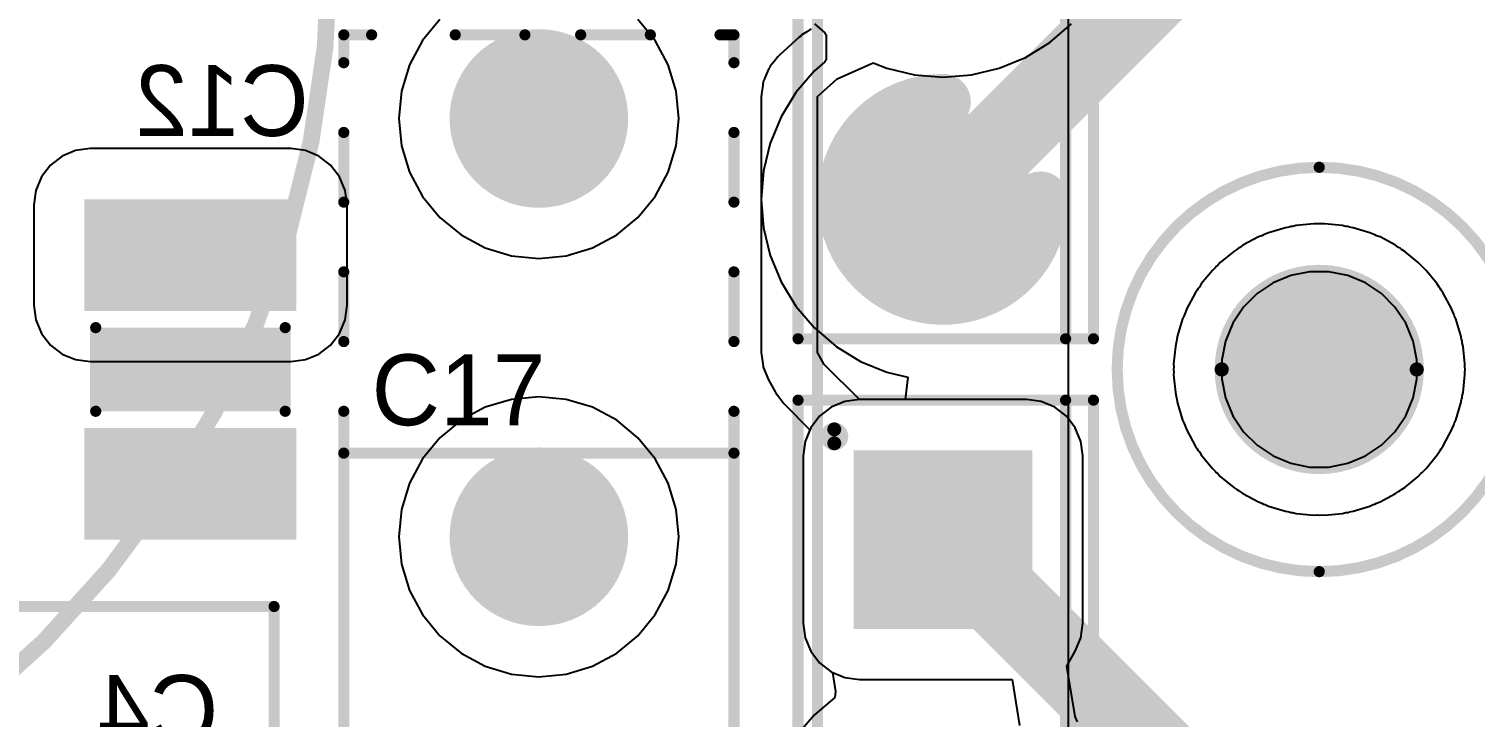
# Model space of a CAD drawing. Extents: x 87.4 to 186.9, y 112.3 to 203.8.
# Drawn here: x 123.35 to 149.3, y 171.27 to 183.61 of the extents above; entities that cross this region are included whole.
import ezdxf

# ---------------------------------------------------------------- set-up
doc = ezdxf.new("R2010")
doc.units = 0
doc.layers.get('0').update_dxf_attribs({"linetype": 'CONTINUOUS'})
for name, color, linetype in [('BOTTOMLAYER', 5, 'CONTINUOUS'), ('BOTTOMOVERLAY', 54, 'CONTINUOUS'), ('BOTTOMSOLDER', 6, 'CONTINUOUS'), ('TOPLAYER', 1, 'CONTINUOUS'), ('TOPOVERLAY', 2, 'CONTINUOUS'), ('TOPSOLDER', 216, 'CONTINUOUS')]:
    doc.layers.add(name, color=color, linetype=linetype)

# ---------------------------------------------------------------- blocks, each defined once
blk = doc.blocks.new('WCAP_AIL8_35_47_101')
at = {"layer": 'TOPOVERLAY', "const_width": 0.3}
blk.add_lwpolyline([(17.5, 0, 1), (-17.5, 0, 1)], format="xyb", close=True, dxfattribs=at)
blk = doc.blocks.new('SK_481_37_5_115')
at = {"layer": 'BOTTOMLAYER', "const_width": 1.6}
blk.add_lwpolyline([(-0.8, 4, 1), (0.8, 4, 1)], format="xyb", close=True, dxfattribs=at)
at = {"layer": 'BOTTOMOVERLAY'}
for points, const_width in [([(3.625, 4, 1), (-3.625, 4, 1)], 0.2), ([(-3.675, 4, 1), (-3.575, 4, 1)], 0.1), ([(3.575, 4, 1), (3.675, 4, 1)], 0.1)]:
    blk.add_lwpolyline(points, format="xyb", close=True, dxfattribs=dict(at, const_width=const_width))
at = {"layer": 'BOTTOMSOLDER', "const_width": 1.702}
blk.add_lwpolyline([(-0.851, 4, 1), (0.851, 4, 1)], format="xyb", close=True, dxfattribs=at)
at = {"layer": 'TOPLAYER', "const_width": 1.6}
blk.add_lwpolyline([(-0.8, 4, 1), (0.8, 4, 1)], format="xyb", close=True, dxfattribs=at)
at = {"layer": 'TOPOVERLAY', "const_width": 0.2}
blk.add_lwpolyline([(18.75, -5), (-18.75, -5)], dxfattribs=at)
at = {"layer": 'TOPSOLDER', "const_width": 1.702}
blk.add_lwpolyline([(-0.851, 4, 1), (0.851, 4, 1)], format="xyb", close=True, dxfattribs=at)
blk = doc.blocks.new('TO_247_120')
at = {"layer": 'BOTTOMLAYER', "const_width": 1.5}
for points in [[(-0.75, 0, 1), (0.75, 0, 1)], [(4.7, 0, 1), (6.2, 0, 1)]]:
    blk.add_lwpolyline(points, format="xyb", close=True, dxfattribs=at)
at = {"layer": 'BOTTOMLAYER'}
blk.add_solid([(-6.95, -1.5), (-3.95, -1.5), (-6.95, 1.5), (-3.95, 1.5)], dxfattribs=at)
at = {"layer": 'BOTTOMSOLDER', "const_width": 1.602}
for points in [[(-0.801, 0, 1), (0.801, 0, 1)], [(4.649, 0, 1), (6.251, 0, 1)]]:
    blk.add_lwpolyline(points, format="xyb", close=True, dxfattribs=at)
at = {"layer": 'BOTTOMSOLDER'}
blk.add_solid([(-7.052, -1.602), (-3.848, -1.602), (-7.052, 1.602), (-3.848, 1.602)], dxfattribs=at)
at = {"layer": 'TOPLAYER', "const_width": 1.5}
for points in [[(-0.75, 0, 1), (0.75, 0, 1)], [(4.7, 0, 1), (6.2, 0, 1)]]:
    blk.add_lwpolyline(points, format="xyb", close=True, dxfattribs=at)
at = {"layer": 'TOPLAYER'}
blk.add_solid([(-6.95, -1.5), (-3.95, -1.5), (-6.95, 1.5), (-3.95, 1.5)], dxfattribs=at)
at = {"layer": 'TOPOVERLAY', "const_width": 0.2}
for points in [[(-7.95, -2.6), (-7.95, 2.7)], [(7.95, 2.7), (-7.95, 2.7)], [(7.95, -2.6), (7.95, 2.7)], [(7.95, 2.2), (-7.95, 2.2)], [(7.95, -2.6), (-7.95, -2.6)]]:
    blk.add_lwpolyline(points, dxfattribs=at)
at = {"layer": 'TOPOVERLAY'}
for points, const_width in [([(-8, 2.7, 1), (-7.9, 2.7, 1)], 0.1), ([(-8, 2.7, 1), (-7.9, 2.7, 1)], 0.1), ([(7.9, 2.7, 1), (8, 2.7, 1)], 0.1), ([(7.9, 2.7, 1), (8, 2.7, 1)], 0.1), ([(-8, 2.2, 1), (-7.9, 2.2, 1)], 0.1), ([(7.9, 2.2, 1), (8, 2.2, 1)], 0.1), ([(-7.175, -1.95, 1), (-7.425, -1.95, 1)], 0.25), ([(-7.488, -1.95, 1), (-7.363, -1.95, 1)], 0.125), ([(-7.237, -1.95, 1), (-7.113, -1.95, 1)], 0.125), ([(-8, -2.6, 1), (-7.9, -2.6, 1)], 0.1), ([(-8, -2.6, 1), (-7.9, -2.6, 1)], 0.1), ([(7.9, -2.6, 1), (8, -2.6, 1)], 0.1), ([(7.9, -2.6, 1), (8, -2.6, 1)], 0.1)]:
    blk.add_lwpolyline(points, format="xyb", close=True, dxfattribs=dict(at, const_width=const_width))
at = {"layer": 'TOPSOLDER', "const_width": 1.602}
for points in [[(-0.801, 0, 1), (0.801, 0, 1)], [(4.649, 0, 1), (6.251, 0, 1)]]:
    blk.add_lwpolyline(points, format="xyb", close=True, dxfattribs=at)
at = {"layer": 'TOPSOLDER'}
blk.add_solid([(-7.052, -1.602), (-3.848, -1.602), (-7.052, 1.602), (-3.848, 1.602)], dxfattribs=at)
blk = doc.blocks.new('TO_247_125')
at = {"layer": 'BOTTOMLAYER', "const_width": 1.5}
for points in [[(-0.75, 0, 1), (0.75, 0, 1)], [(4.7, 0, 1), (6.2, 0, 1)]]:
    blk.add_lwpolyline(points, format="xyb", close=True, dxfattribs=at)
at = {"layer": 'BOTTOMLAYER'}
blk.add_solid([(-6.95, -1.5), (-3.95, -1.5), (-6.95, 1.5), (-3.95, 1.5)], dxfattribs=at)
at = {"layer": 'BOTTOMSOLDER', "const_width": 1.602}
for points in [[(-0.801, 0, 1), (0.801, 0, 1)], [(4.649, 0, 1), (6.251, 0, 1)]]:
    blk.add_lwpolyline(points, format="xyb", close=True, dxfattribs=at)
at = {"layer": 'BOTTOMSOLDER'}
blk.add_solid([(-7.052, -1.602), (-3.848, -1.602), (-7.052, 1.602), (-3.848, 1.602)], dxfattribs=at)
at = {"layer": 'TOPLAYER', "const_width": 1.5}
for points in [[(-0.75, 0, 1), (0.75, 0, 1)], [(4.7, 0, 1), (6.2, 0, 1)]]:
    blk.add_lwpolyline(points, format="xyb", close=True, dxfattribs=at)
at = {"layer": 'TOPLAYER'}
blk.add_solid([(-6.95, -1.5), (-3.95, -1.5), (-6.95, 1.5), (-3.95, 1.5)], dxfattribs=at)
at = {"layer": 'TOPOVERLAY', "const_width": 0.2}
for points in [[(7.95, 2.7), (-7.95, 2.7)], [(-7.95, -2.6), (-7.95, 2.7)], [(7.95, -2.6), (7.95, 2.7)], [(7.95, 2.2), (-7.95, 2.2)], [(7.95, -2.6), (-7.95, -2.6)]]:
    blk.add_lwpolyline(points, dxfattribs=at)
at = {"layer": 'TOPOVERLAY'}
for points, const_width in [([(-8, 2.7, 1), (-7.9, 2.7, 1)], 0.1), ([(-8, 2.7, 1), (-7.9, 2.7, 1)], 0.1), ([(7.9, 2.7, 1), (8, 2.7, 1)], 0.1), ([(7.9, 2.7, 1), (8, 2.7, 1)], 0.1), ([(-8, 2.2, 1), (-7.9, 2.2, 1)], 0.1), ([(7.9, 2.2, 1), (8, 2.2, 1)], 0.1), ([(-7.175, -1.95, 1), (-7.425, -1.95, 1)], 0.25), ([(-7.488, -1.95, 1), (-7.363, -1.95, 1)], 0.125), ([(-7.237, -1.95, 1), (-7.113, -1.95, 1)], 0.125), ([(-8, -2.6, 1), (-7.9, -2.6, 1)], 0.1), ([(-8, -2.6, 1), (-7.9, -2.6, 1)], 0.1), ([(7.9, -2.6, 1), (8, -2.6, 1)], 0.1), ([(7.9, -2.6, 1), (8, -2.6, 1)], 0.1)]:
    blk.add_lwpolyline(points, format="xyb", close=True, dxfattribs=dict(at, const_width=const_width))
at = {"layer": 'TOPSOLDER', "const_width": 1.602}
for points in [[(-0.801, 0, 1), (0.801, 0, 1)], [(4.649, 0, 1), (6.251, 0, 1)]]:
    blk.add_lwpolyline(points, format="xyb", close=True, dxfattribs=at)
at = {"layer": 'TOPSOLDER'}
blk.add_solid([(-7.052, -1.602), (-3.848, -1.602), (-7.052, 1.602), (-3.848, 1.602)], dxfattribs=at)
blk = doc.blocks.new('1812C_B_140')
at = {"layer": 'BOTTOMLAYER'}
for points in [[(-2.95, 1.8), (-2.95, -1.8), (-1.15, 1.8), (-1.15, -1.8)], [(1.15, 1.8), (1.15, -1.8), (2.95, 1.8), (2.95, -1.8)]]:
    blk.add_solid(points, dxfattribs=at)
at = {"layer": 'BOTTOMOVERLAY', "const_width": 0.2}
for points in [[(-0.75, 1.7), (0.75, 1.7)], [(-0.75, -1.7), (0.75, -1.7)]]:
    blk.add_lwpolyline(points, dxfattribs=at)
at = {"layer": 'BOTTOMOVERLAY', "const_width": 0.1}
for points in [[(-0.8, 1.7, 1), (-0.7, 1.7, 1)], [(0.7, 1.7, 1), (0.8, 1.7, 1)], [(-0.8, -1.7, 1), (-0.7, -1.7, 1)], [(0.7, -1.7, 1), (0.8, -1.7, 1)]]:
    blk.add_lwpolyline(points, format="xyb", close=True, dxfattribs=at)
at = {"layer": 'BOTTOMSOLDER'}
for points in [[(-3.052, 1.902), (-3.052, -1.902), (-1.048, 1.902), (-1.048, -1.902)], [(1.048, 1.902), (1.048, -1.902), (3.052, 1.902), (3.052, -1.902)]]:
    blk.add_solid(points, dxfattribs=at)
blk = doc.blocks.new('B32774_5_F_800V_143')
at = {"layer": 'TOPOVERLAY', "const_width": 0.2}
for points in [[(-15.75, -7), (-15.75, 7)], [(15.75, 7), (-15.75, 7)]]:
    blk.add_lwpolyline(points, dxfattribs=at)
at = {"layer": 'TOPOVERLAY', "const_width": 0.1}
blk.add_lwpolyline([(-15.8, 7, 1), (-15.7, 7, 1)], format="xyb", close=True, dxfattribs=at)
blk.add_lwpolyline([(-15.8, 7, 1), (-15.7, 7, 1)], format="xyb", close=True, dxfattribs=at)
blk = doc.blocks.new('C___________________145')
at = {"layer": 'BOTTOMLAYER', "const_width": 1.5}
for points in [[(-8.25, 0, 1), (-6.75, 0, 1)], [(6.75, 0, 1), (8.25, 0, 1)], [(14.25, 0, 1), (15.75, 0, 1)]]:
    blk.add_lwpolyline(points, format="xyb", close=True, dxfattribs=at)
at = {"layer": 'BOTTOMSOLDER', "const_width": 1.602}
for points in [[(-8.301, 0, 1), (-6.699, 0, 1)], [(6.699, 0, 1), (8.301, 0, 1)], [(14.199, 0, 1), (15.801, 0, 1)]]:
    blk.add_lwpolyline(points, format="xyb", close=True, dxfattribs=at)
at = {"layer": 'TOPLAYER', "const_width": 1.5}
for points in [[(-8.25, 0, 1), (-6.75, 0, 1)], [(6.75, 0, 1), (8.25, 0, 1)], [(14.25, 0, 1), (15.75, 0, 1)]]:
    blk.add_lwpolyline(points, format="xyb", close=True, dxfattribs=at)
at = {"layer": 'TOPOVERLAY', "const_width": 0.2}
for points in [[(-9, 3.5), (-9, -3.5)], [(-9, 3.5), (9, 3.5)], [(9, 3.5), (9, -3.5)], [(9, 3.5), (9.75, 3.5)], [(11, 3.5), (12.25, 3.5)], [(13.5, 3.5), (14.75, 3.5)], [(16, 3.5), (16.5, 3.5)], [(16.5, 3.5), (16.5, 3)], [(16.5, 1.5), (16.5, 0.25)], [(16.5, -0.75), (16.5, -2)], [(16.5, -3.25), (16.5, -3.5)], [(-9, -3.5), (9, -3.5)], [(9, -3.5), (9.75, -3.5)], [(11, -3.5), (12.25, -3.5)], [(13.5, -3.5), (14.75, -3.5)], [(16, -3.5), (16.5, -3.5)]]:
    blk.add_lwpolyline(points, dxfattribs=at)
at = {"layer": 'TOPOVERLAY', "const_width": 0.1}
for points in [[(-9.05, 3.5, 1), (-8.95, 3.5, 1)], [(-9.05, 3.5, 1), (-8.95, 3.5, 1)], [(8.95, 3.5, 1), (9.05, 3.5, 1)], [(8.95, 3.5, 1), (9.05, 3.5, 1)], [(8.95, 3.5, 1), (9.05, 3.5, 1)], [(9.7, 3.5, 1), (9.8, 3.5, 1)], [(10.95, 3.5, 1), (11.05, 3.5, 1)], [(12.2, 3.5, 1), (12.3, 3.5, 1)], [(13.45, 3.5, 1), (13.55, 3.5, 1)], [(14.7, 3.5, 1), (14.8, 3.5, 1)], [(15.95, 3.5, 1), (16.05, 3.5, 1)], [(16.45, 3.5, 1), (16.55, 3.5, 1)], [(16.45, 3.5, 1), (16.55, 3.5, 1)], [(16.45, 3, 1), (16.55, 3, 1)], [(16.45, 1.5, 1), (16.55, 1.5, 1)], [(16.45, 0.25, 1), (16.55, 0.25, 1)], [(16.45, -0.75, 1), (16.55, -0.75, 1)], [(16.45, -2, 1), (16.55, -2, 1)], [(16.45, -3.25, 1), (16.55, -3.25, 1)], [(-9.05, -3.5, 1), (-8.95, -3.5, 1)], [(-9.05, -3.5, 1), (-8.95, -3.5, 1)], [(8.95, -3.5, 1), (9.05, -3.5, 1)], [(8.95, -3.5, 1), (9.05, -3.5, 1)], [(8.95, -3.5, 1), (9.05, -3.5, 1)], [(9.7, -3.5, 1), (9.8, -3.5, 1)], [(10.95, -3.5, 1), (11.05, -3.5, 1)], [(12.2, -3.5, 1), (12.3, -3.5, 1)], [(13.45, -3.5, 1), (13.55, -3.5, 1)], [(14.7, -3.5, 1), (14.8, -3.5, 1)], [(15.95, -3.5, 1), (16.05, -3.5, 1)], [(16.45, -3.5, 1), (16.55, -3.5, 1)], [(16.45, -3.5, 1), (16.55, -3.5, 1)]]:
    blk.add_lwpolyline(points, format="xyb", close=True, dxfattribs=at)
at = {"layer": 'TOPSOLDER', "const_width": 1.602}
for points in [[(-8.301, 0, 1), (-6.699, 0, 1)], [(6.699, 0, 1), (8.301, 0, 1)], [(14.199, 0, 1), (15.801, 0, 1)]]:
    blk.add_lwpolyline(points, format="xyb", close=True, dxfattribs=at)

msp = doc.modelspace()

# ---------------------------------------------------------------- linework, layer by layer
at = {"layer": 'BOTTOMLAYER'}
for p, q in [((141.666, 183.363), (142.055, 183.695)), ((137.171, 183.459), (136.821, 183.14)), ((137.197, 183.477), (137.171, 183.459)), ((137.218, 183.499), (137.197, 183.477)), ((137.305, 183.552), (137.218, 183.499)), ((137.388, 183.61), (137.305, 183.552)), ((141.23, 183.095), (141.666, 183.363)), ((136.641, 182.917), (136.626, 182.899)), ((136.651, 182.939), (136.641, 182.917)), ((136.721, 183.022), (136.651, 182.939)), ((136.787, 183.107), (136.721, 183.022)), ((136.806, 183.122), (136.787, 183.107)), ((136.821, 183.14), (136.806, 183.122)), ((137.85, 182.713), (138.5, 183)), ((138.5, 183), (138.743, 182.9)), ((140.757, 182.9), (141.23, 183.095)), ((136.526, 182.655), (136.512, 182.548)), ((136.535, 182.677), (136.526, 182.655)), ((136.539, 182.701), (136.535, 182.677)), ((136.585, 182.799), (136.539, 182.701)), ((136.626, 182.899), (136.585, 182.799)), ((137.5, 182.394), (137.85, 182.713)), ((138.743, 182.9), (139.24, 182.78)), ((139.24, 182.78), (139.75, 182.74)), ((139.75, 182.74), (140.26, 182.78)), ((140.26, 182.78), (140.757, 182.9)), ((136.494, 182.418), (136.491, 182.394)), ((136.491, 182.394), (136.491, 177.804)), ((136.512, 182.548), (136.492, 182.442)), ((136.492, 182.442), (136.494, 182.418)), ((137.5, 177.804), (137.5, 182.394)), ((124.189, 181.424), (123.946, 181.323)), ((124.45, 181.459), (124.189, 181.424)), ((128.05, 181.459), (124.45, 181.459)), ((128.311, 181.424), (128.05, 181.459)), ((128.554, 181.323), (128.311, 181.424)), ((123.737, 181.163), (123.577, 180.954)), ((123.946, 181.323), (123.737, 181.163)), ((128.763, 181.163), (128.554, 181.323)), ((128.923, 180.954), (128.763, 181.163)), ((123.577, 180.954), (123.476, 180.711)), ((129.024, 180.711), (128.923, 180.954)), ((123.476, 180.711), (123.441, 180.45)), ((129.059, 180.45), (129.024, 180.711)), ((123.441, 180.45), (123.441, 178.65)), ((129.059, 178.65), (129.059, 180.45)), ((145.959, 180.053), (145.894, 180.042)), ((145.99, 180.062), (145.959, 180.053)), ((146.023, 180.066), (145.99, 180.062)), ((146.087, 180.081), (146.023, 180.066)), ((146.401, 180.112), (146.087, 180.081)), ((146.467, 180.109), (146.401, 180.112)), ((146.5, 180.113), (146.467, 180.109)), ((146.533, 180.109), (146.5, 180.113)), ((146.599, 180.112), (146.533, 180.109)), ((146.913, 180.081), (146.599, 180.112)), ((146.977, 180.066), (146.913, 180.081)), ((147.01, 180.062), (146.977, 180.066)), ((147.041, 180.053), (147.01, 180.062)), ((147.106, 180.042), (147.041, 180.053)), ((145.409, 179.875), (145.131, 179.726)), ((145.471, 179.898), (145.409, 179.875)), ((145.5, 179.914), (145.471, 179.898)), ((145.532, 179.923), (145.5, 179.914)), ((145.592, 179.951), (145.532, 179.923)), ((145.894, 180.042), (145.592, 179.951)), ((147.408, 179.951), (147.106, 180.042)), ((147.468, 179.923), (147.408, 179.951)), ((147.5, 179.914), (147.468, 179.923)), ((147.529, 179.898), (147.5, 179.914)), ((147.591, 179.875), (147.529, 179.898)), ((147.869, 179.726), (147.591, 179.875)), ((144.967, 179.616), (144.723, 179.417)), ((145.023, 179.651), (144.967, 179.616)), ((145.049, 179.672), (145.023, 179.651)), ((145.078, 179.688), (145.049, 179.672)), ((145.131, 179.726), (145.078, 179.688)), ((147.922, 179.688), (147.869, 179.726)), ((147.951, 179.672), (147.922, 179.688)), ((147.977, 179.651), (147.951, 179.672)), ((148.033, 179.616), (147.977, 179.651)), ((148.277, 179.417), (148.033, 179.616)), ((144.583, 179.277), (144.384, 179.033)), ((144.632, 179.322), (144.583, 179.277)), ((144.653, 179.347), (144.632, 179.322)), ((144.678, 179.368), (144.653, 179.347)), ((144.723, 179.417), (144.678, 179.368)), ((148.322, 179.368), (148.277, 179.417)), ((148.347, 179.347), (148.322, 179.368)), ((148.368, 179.322), (148.347, 179.347)), ((148.417, 179.277), (148.368, 179.322)), ((148.616, 179.033), (148.417, 179.277)), ((144.384, 179.033), (144.349, 178.977)), ((148.651, 178.977), (148.616, 179.033)), ((144.274, 178.869), (144.125, 178.591)), ((144.312, 178.922), (144.274, 178.869)), ((144.328, 178.951), (144.312, 178.922)), ((144.349, 178.977), (144.328, 178.951)), ((148.672, 178.951), (148.651, 178.977)), ((148.688, 178.922), (148.672, 178.951)), ((148.726, 178.869), (148.688, 178.922)), ((148.875, 178.591), (148.726, 178.869)), ((123.441, 178.65), (123.476, 178.389)), ((129.024, 178.389), (129.059, 178.65)), ((144.086, 178.5), (144.077, 178.468)), ((144.102, 178.529), (144.086, 178.5)), ((144.125, 178.591), (144.102, 178.529)), ((148.898, 178.529), (148.875, 178.591)), ((148.914, 178.5), (148.898, 178.529)), ((148.923, 178.468), (148.914, 178.5)), ((123.476, 178.389), (123.577, 178.146)), ((128.923, 178.146), (129.024, 178.389)), ((144.049, 178.408), (143.958, 178.106)), ((144.077, 178.468), (144.049, 178.408)), ((148.951, 178.408), (148.923, 178.468)), ((149.042, 178.106), (148.951, 178.408)), ((123.577, 178.146), (123.737, 177.937)), ((128.763, 177.937), (128.923, 178.146)), ((143.934, 177.977), (143.919, 177.913)), ((143.938, 178.01), (143.934, 177.977)), ((143.947, 178.041), (143.938, 178.01)), ((143.958, 178.106), (143.947, 178.041)), ((149.053, 178.041), (149.042, 178.106)), ((149.062, 178.01), (149.053, 178.041)), ((149.066, 177.977), (149.062, 178.01)), ((149.081, 177.913), (149.066, 177.977)), ((123.737, 177.937), (123.946, 177.777)), ((123.946, 177.777), (124.189, 177.676)), ((128.311, 177.676), (128.554, 177.777)), ((128.554, 177.777), (128.763, 177.937)), ((136.491, 177.804), (136.507, 177.682)), ((137.619, 177.589), (137.5, 177.804)), ((143.919, 177.913), (143.888, 177.599)), ((149.112, 177.599), (149.081, 177.913)), ((124.189, 177.676), (124.45, 177.641)), ((124.45, 177.641), (128.05, 177.641)), ((128.05, 177.641), (128.311, 177.676)), ((136.507, 177.682), (136.522, 177.559)), ((136.522, 177.559), (136.525, 177.551)), ((136.525, 177.551), (136.526, 177.543)), ((136.526, 177.543), (136.573, 177.429)), ((138.25, 176.959), (137.619, 177.589)), ((143.89, 177.549), (143.884, 177.5)), ((143.884, 177.5), (143.89, 177.451)), ((143.888, 177.599), (143.89, 177.549)), ((149.11, 177.549), (149.112, 177.599)), ((149.116, 177.5), (149.11, 177.549)), ((149.11, 177.451), (149.116, 177.5)), ((136.573, 177.429), (136.618, 177.314)), ((136.618, 177.314), (136.738, 177.1)), ((143.89, 177.451), (143.888, 177.401)), ((143.888, 177.401), (143.919, 177.087)), ((149.081, 177.087), (149.112, 177.401)), ((149.112, 177.401), (149.11, 177.451)), ((136.738, 177.1), (136.743, 177.093)), ((136.743, 177.093), (136.746, 177.085)), ((136.746, 177.085), (136.821, 176.987)), ((136.821, 176.987), (136.894, 176.888)), ((141.25, 176.959), (138.25, 176.959)), ((141.511, 176.924), (141.25, 176.959)), ((143.919, 177.087), (143.934, 177.023)), ((143.934, 177.023), (143.938, 176.99)), ((143.938, 176.99), (143.947, 176.959)), ((143.947, 176.959), (143.958, 176.894)), ((149.042, 176.894), (149.053, 176.959)), ((149.053, 176.959), (149.062, 176.99)), ((149.062, 176.99), (149.066, 177.023)), ((149.066, 177.023), (149.081, 177.087)), ((136.894, 176.888), (136.901, 176.883)), ((136.901, 176.883), (136.906, 176.876)), ((136.906, 176.876), (137.362, 176.42)), ((141.754, 176.823), (141.511, 176.924)), ((141.963, 176.663), (141.754, 176.823)), ((143.958, 176.894), (144.049, 176.592)), ((148.951, 176.592), (149.042, 176.894)), ((137.362, 176.42), (137.276, 176.211)), ((142.123, 176.454), (141.963, 176.663)), ((142.224, 176.211), (142.123, 176.454)), ((144.049, 176.592), (144.077, 176.532)), ((144.077, 176.532), (144.086, 176.5)), ((144.086, 176.5), (144.102, 176.471)), ((144.102, 176.471), (144.125, 176.409)), ((148.875, 176.409), (148.898, 176.471)), ((148.898, 176.471), (148.914, 176.5)), ((148.914, 176.5), (148.923, 176.532)), ((148.923, 176.532), (148.951, 176.592)), ((137.276, 176.211), (137.241, 175.95)), ((142.259, 175.95), (142.224, 176.211)), ((144.125, 176.409), (144.274, 176.131)), ((148.726, 176.131), (148.875, 176.409)), ((137.241, 175.95), (137.241, 172.95)), ((142.259, 172.95), (142.259, 175.95)), ((144.274, 176.131), (144.312, 176.078)), ((144.312, 176.078), (144.328, 176.049)), ((144.328, 176.049), (144.349, 176.023)), ((144.349, 176.023), (144.384, 175.967)), ((144.384, 175.967), (144.583, 175.723)), ((148.417, 175.723), (148.616, 175.967)), ((148.616, 175.967), (148.651, 176.023)), ((148.651, 176.023), (148.672, 176.049)), ((148.672, 176.049), (148.688, 176.078)), ((148.688, 176.078), (148.726, 176.131)), ((144.583, 175.723), (144.632, 175.678)), ((144.632, 175.678), (144.653, 175.653)), ((144.653, 175.653), (144.678, 175.632)), ((148.322, 175.632), (148.347, 175.653)), ((148.347, 175.653), (148.368, 175.678)), ((148.368, 175.678), (148.417, 175.723)), ((144.678, 175.632), (144.723, 175.583)), ((144.723, 175.583), (144.967, 175.384)), ((144.967, 175.384), (145.023, 175.349)), ((147.977, 175.349), (148.033, 175.384)), ((148.033, 175.384), (148.277, 175.583)), ((148.277, 175.583), (148.322, 175.632)), ((145.023, 175.349), (145.049, 175.328)), ((145.049, 175.328), (145.078, 175.312)), ((145.078, 175.312), (145.131, 175.274)), ((145.131, 175.274), (145.409, 175.125)), ((145.409, 175.125), (145.471, 175.102)), ((147.529, 175.102), (147.591, 175.125)), ((147.591, 175.125), (147.869, 175.274)), ((147.869, 175.274), (147.922, 175.312)), ((147.922, 175.312), (147.951, 175.328)), ((147.951, 175.328), (147.977, 175.349)), ((145.471, 175.102), (145.5, 175.086)), ((145.5, 175.086), (145.532, 175.077)), ((145.532, 175.077), (145.592, 175.049)), ((145.592, 175.049), (145.894, 174.958)), ((145.894, 174.958), (145.959, 174.947)), ((145.959, 174.947), (145.99, 174.938)), ((145.99, 174.938), (146.023, 174.934)), ((146.023, 174.934), (146.087, 174.919)), ((146.087, 174.919), (146.401, 174.888)), ((146.401, 174.888), (146.467, 174.891)), ((146.467, 174.891), (146.5, 174.887)), ((146.5, 174.887), (146.533, 174.891)), ((146.533, 174.891), (146.599, 174.888)), ((146.599, 174.888), (146.913, 174.919)), ((146.913, 174.919), (146.977, 174.934)), ((146.977, 174.934), (147.01, 174.938)), ((147.01, 174.938), (147.041, 174.947)), ((147.041, 174.947), (147.106, 174.958)), ((147.106, 174.958), (147.408, 175.049)), ((147.408, 175.049), (147.468, 175.077)), ((147.468, 175.077), (147.5, 175.086)), ((147.5, 175.086), (147.529, 175.102)), ((137.241, 172.95), (137.276, 172.689)), ((142.224, 172.689), (142.259, 172.95)), ((137.276, 172.689), (137.377, 172.446)), ((142.123, 172.446), (142.224, 172.689)), ((137.377, 172.446), (137.537, 172.237)), ((141.973, 172.179), (142.123, 172.446)), ((137.537, 172.237), (137.746, 172.077)), ((137.746, 172.077), (137.989, 171.976)), ((142.119, 171.276), (141.973, 172.179)), ((137.989, 171.976), (138.25, 171.941)), ((138.25, 171.941), (140.989, 171.941)), ((140.989, 171.941), (141.123, 171.115)), ((142.163, 171.179), (142.119, 171.276))]:
    msp.add_line(p, q, dxfattribs=at)
for points, const_width in [([(139.5, 182.3, 1), (140, 182.3, 1)], 0.5), ([(138.263, 181.787, 1), (138.763, 181.787, 1)], 0.5), ([(137.75, 180.55, 1), (138.25, 180.55, 1)], 0.5), ([(141.25, 180.55, 1), (141.75, 180.55, 1)], 0.5), ([(124.933, 179.55, 1), (125.568, 179.55, 1)], 0.635), ([(126.933, 179.55, 1), (127.568, 179.55, 1)], 0.635), ([(138.263, 179.313, 1), (138.763, 179.313, 1)], 0.5), ([(140.737, 179.313, 1), (141.237, 179.313, 1)], 0.5), ([(139.5, 178.8, 1), (140, 178.8, 1)], 0.5)]:
    msp.add_lwpolyline(points, format="xyb", close=True, dxfattribs=dict(at, const_width=const_width))
at = {"layer": 'BOTTOMOVERLAY'}
msp.add_solid([(124.55, 176.75), (127.95, 176.75), (124.55, 178.25), (127.95, 178.25)], dxfattribs=at)
at = {"layer": 'BOTTOMSOLDER', "const_width": 0.737}
for points in [[(124.882, 179.55, 1), (125.618, 179.55, 1)], [(126.882, 179.55, 1), (127.618, 179.55, 1)]]:
    msp.add_lwpolyline(points, format="xyb", close=True, dxfattribs=at)
at = {"layer": 'TOPLAYER'}
for p, q in [((130.724, 183.776), (130.411, 183.396)), ((134.589, 183.396), (134.276, 183.776)), ((137.445, 183.695), (137.633, 183.534)), ((137.633, 183.534), (137.653, 183.5)), ((137.653, 183.5), (137.653, 183.05)), ((130.411, 183.396), (130.179, 182.961)), ((134.821, 182.961), (134.589, 183.396)), ((130.179, 182.961), (130.036, 182.49)), ((134.964, 182.49), (134.821, 182.961)), ((137.633, 183.016), (137.445, 182.855)), ((137.653, 183.05), (137.633, 183.016)), ((137.445, 182.855), (137.113, 182.466)), ((130.036, 182.49), (129.988, 182)), ((135.012, 182), (134.964, 182.49)), ((137.113, 182.466), (136.845, 182.03)), ((129.988, 182), (130.036, 181.51)), ((134.964, 181.51), (135.012, 182)), ((136.845, 182.03), (136.65, 181.557)), ((130.036, 181.51), (130.179, 181.039)), ((134.821, 181.039), (134.964, 181.51)), ((136.65, 181.557), (136.53, 181.06)), ((130.179, 181.039), (130.411, 180.604)), ((134.589, 180.604), (134.821, 181.039)), ((136.53, 181.06), (136.49, 180.55)), ((130.411, 180.604), (130.724, 180.224)), ((134.276, 180.224), (134.589, 180.604)), ((136.49, 180.55), (136.53, 180.04)), ((130.724, 180.224), (131.104, 179.911)), ((133.896, 179.911), (134.276, 180.224)), ((131.104, 179.911), (131.539, 179.679)), ((133.461, 179.679), (133.896, 179.911)), ((136.53, 180.04), (136.65, 179.543)), ((131.539, 179.679), (132.01, 179.536)), ((132.01, 179.536), (132.5, 179.488)), ((132.5, 179.488), (132.99, 179.536)), ((132.99, 179.536), (133.461, 179.679)), ((136.65, 179.543), (136.845, 179.07)), ((136.845, 179.07), (137.113, 178.634)), ((137.113, 178.634), (137.445, 178.245)), ((137.445, 178.245), (137.834, 177.913)), ((137.834, 177.913), (138.27, 177.645)), ((138.27, 177.645), (138.743, 177.45)), ((138.743, 177.45), (139.121, 177.359)), ((139.121, 177.359), (139.074, 176.959)), ((132.01, 176.964), (131.539, 176.821)), ((132.5, 177.012), (132.01, 176.964)), ((132.99, 176.964), (132.5, 177.012)), ((133.461, 176.821), (132.99, 176.964)), ((138.25, 176.959), (137.989, 176.924)), ((139.074, 176.959), (138.25, 176.959)), ((131.539, 176.821), (131.104, 176.589)), ((133.896, 176.589), (133.461, 176.821)), ((137.746, 176.823), (137.537, 176.663)), ((137.989, 176.924), (137.746, 176.823)), ((131.104, 176.589), (130.724, 176.276)), ((134.276, 176.276), (133.896, 176.589)), ((137.377, 176.454), (137.276, 176.211)), ((137.537, 176.663), (137.377, 176.454)), ((130.724, 176.276), (130.411, 175.896)), ((134.589, 175.896), (134.276, 176.276)), ((137.276, 176.211), (137.241, 175.95)), ((137.241, 175.95), (137.241, 172.95)), ((130.411, 175.896), (130.179, 175.461)), ((134.821, 175.461), (134.589, 175.896)), ((130.179, 175.461), (130.036, 174.99)), ((134.964, 174.99), (134.821, 175.461)), ((130.036, 174.99), (129.988, 174.5)), ((135.012, 174.5), (134.964, 174.99)), ((129.988, 174.5), (130.036, 174.01)), ((134.964, 174.01), (135.012, 174.5)), ((130.036, 174.01), (130.179, 173.539)), ((134.821, 173.539), (134.964, 174.01)), ((130.179, 173.539), (130.411, 173.104)), ((134.589, 173.104), (134.821, 173.539)), ((130.411, 173.104), (130.724, 172.724)), ((134.276, 172.724), (134.589, 173.104)), ((137.241, 172.95), (137.276, 172.689)), ((130.724, 172.724), (131.104, 172.411)), ((133.896, 172.411), (134.276, 172.724)), ((137.276, 172.689), (137.377, 172.446)), ((131.104, 172.411), (131.539, 172.179)), ((133.461, 172.179), (133.896, 172.411)), ((137.377, 172.446), (137.537, 172.237)), ((131.539, 172.179), (132.01, 172.036)), ((132.01, 172.036), (132.5, 171.988)), ((132.5, 171.988), (132.99, 172.036)), ((132.99, 172.036), (133.461, 172.179)), ((137.537, 172.237), (137.746, 172.077)), ((137.746, 172.077), (137.769, 172.067)), ((137.769, 172.067), (137.821, 171.723)), ((137.81, 171.617), (137.445, 171.305)), ((137.821, 171.723), (137.81, 171.617)), ((137.445, 171.305), (137.113, 170.916))]:
    msp.add_line(p, q, dxfattribs=at)
at = {"layer": 'TOPLAYER', "const_width": 1.5}
for points in [[(139.75, 180.55), (144.225, 185.025)], [(139.75, 174.45), (144.225, 169.975)]]:
    msp.add_lwpolyline(points, dxfattribs=at)
at = {"layer": 'TOPLAYER', "const_width": 1}
for points in [[(138.513, 179.313, -0.668179), (139.75, 182.3)], [(141.5, 180.55, -0.668179), (138.513, 179.313)]]:
    msp.add_lwpolyline(points, format="xyb", dxfattribs=at)
at = {"layer": 'TOPLAYER'}
for points, const_width in [([(139.5, 182.3, 1), (140, 182.3, 1)], 0.5), ([(139.5, 182.3, 1), (140, 182.3, 1)], 0.5), ([(138.263, 181.787, 1), (138.763, 181.787, 1)], 0.5), ([(139.375, 180.55, 1), (140.125, 180.55, 1)], 0.75), ([(137.75, 180.55, 1), (138.25, 180.55, 1)], 0.5), ([(141.25, 180.55, 1), (141.75, 180.55, 1)], 0.5), ([(141.25, 180.55, 1), (141.75, 180.55, 1)], 0.5), ([(124.933, 179.55, 1), (125.568, 179.55, 1)], 0.635), ([(126.933, 179.55, 1), (127.568, 179.55, 1)], 0.635), ([(138.263, 179.313, 1), (138.763, 179.313, 1)], 0.5), ([(138.263, 179.313, 1), (138.763, 179.313, 1)], 0.5), ([(138.263, 179.313, 1), (138.763, 179.313, 1)], 0.5), ([(140.737, 179.313, 1), (141.237, 179.313, 1)], 0.5), ([(139.5, 178.8, 1), (140, 178.8, 1)], 0.5), ([(139.375, 174.45, 1), (140.125, 174.45, 1)], 0.75)]:
    msp.add_lwpolyline(points, format="xyb", close=True, dxfattribs=dict(at, const_width=const_width))
at = {"layer": 'TOPOVERLAY'}
for p, q in [((142, 115), (142, 200)), ((145.671, 179.051), (145.384, 178.859)), ((145.671, 179.051), (145.384, 178.859)), ((145.99, 179.183), (145.671, 179.051)), ((145.99, 179.183), (145.671, 179.051)), ((146.328, 179.25), (145.99, 179.183)), ((146.328, 179.25), (145.99, 179.183)), ((146.5, 179.25), (146.328, 179.25)), ((146.672, 179.25), (146.328, 179.25)), ((146.672, 179.25), (146.5, 179.25)), ((147.01, 179.183), (146.672, 179.25)), ((147.01, 179.183), (146.672, 179.25)), ((147.329, 179.051), (147.01, 179.183)), ((147.329, 179.051), (147.01, 179.183)), ((147.616, 178.859), (147.329, 179.051)), ((147.616, 178.859), (147.329, 179.051)), ((145.384, 178.859), (145.141, 178.616)), ((145.384, 178.859), (145.141, 178.616)), ((147.859, 178.616), (147.616, 178.859)), ((147.859, 178.616), (147.616, 178.859)), ((145.141, 178.616), (144.949, 178.329)), ((145.141, 178.616), (144.949, 178.329)), ((148.051, 178.329), (147.859, 178.616)), ((148.051, 178.329), (147.859, 178.616)), ((144.949, 178.329), (144.817, 178.01)), ((144.949, 178.329), (144.817, 178.01)), ((148.183, 178.01), (148.051, 178.329)), ((148.183, 178.01), (148.051, 178.329)), ((144.817, 178.01), (144.75, 177.672)), ((144.817, 178.01), (144.75, 177.672)), ((148.25, 177.672), (148.183, 178.01)), ((148.25, 177.672), (148.183, 178.01)), ((144.75, 177.672), (144.75, 177.5)), ((144.75, 177.672), (144.75, 177.5)), ((144.75, 177.5), (144.75, 177.5)), ((144.75, 177.5), (144.75, 177.328)), ((144.75, 177.5), (144.75, 177.328)), ((148.25, 177.5), (148.25, 177.672)), ((148.25, 177.5), (148.25, 177.672)), ((148.25, 177.328), (148.25, 177.5)), ((148.25, 177.328), (148.25, 177.5)), ((144.75, 177.328), (144.817, 176.99)), ((144.75, 177.328), (144.817, 176.99)), ((148.183, 176.99), (148.25, 177.328)), ((148.183, 176.99), (148.25, 177.328)), ((144.817, 176.99), (144.949, 176.671)), ((144.817, 176.99), (144.949, 176.671)), ((148.051, 176.671), (148.183, 176.99)), ((148.051, 176.671), (148.183, 176.99)), ((144.949, 176.671), (145.141, 176.384)), ((144.949, 176.671), (145.141, 176.384)), ((147.859, 176.384), (148.051, 176.671)), ((147.859, 176.384), (148.051, 176.671)), ((145.141, 176.384), (145.384, 176.141)), ((145.141, 176.384), (145.384, 176.141)), ((147.616, 176.141), (147.859, 176.384)), ((147.616, 176.141), (147.859, 176.384)), ((145.384, 176.141), (145.671, 175.949)), ((145.384, 176.141), (145.671, 175.949)), ((145.671, 175.949), (145.99, 175.817)), ((145.671, 175.949), (145.99, 175.817)), ((147.01, 175.817), (147.329, 175.949)), ((147.01, 175.817), (147.329, 175.949)), ((147.329, 175.949), (147.616, 176.141)), ((147.329, 175.949), (147.616, 176.141)), ((145.99, 175.817), (146.328, 175.75)), ((145.99, 175.817), (146.328, 175.75)), ((146.328, 175.75), (146.5, 175.75)), ((146.328, 175.75), (146.672, 175.75)), ((146.5, 175.75), (146.672, 175.75)), ((146.672, 175.75), (147.01, 175.817)), ((146.672, 175.75), (147.01, 175.817))]:
    msp.add_line(p, q, dxfattribs=at)
for points, const_width in [([(148.25, 177.5, 1), (144.75, 177.5, 1)], 0.254), ([(144.687, 177.5, 1), (144.814, 177.5, 1)], 0.127), ([(148.186, 177.5, 1), (148.313, 177.5, 1)], 0.127)]:
    msp.add_lwpolyline(points, format="xyb", close=True, dxfattribs=dict(at, const_width=const_width))

# ---------------------------------------------------------------- block references
for name, p, rotation in [('WCAP_AIL8_35_47_101', (111.25, 185), 90), ('SK_481_37_5_115', (142.5, 177.5), 270), ('TO_247_120', (139.75, 186), 270), ('C___________________145', (132.5, 167), 90), ('1812C_B_140', (126.25, 177.5), 90), ('TO_247_125', (139.75, 169), 270), ('B32774_5_F_800V_143', (120.75, 157.5), 270)]:
    msp.add_blockref(name, p, dxfattribs=dict(rotation=rotation))

# ---------------------------------------------------------------- texts
at = {"layer": 'BOTTOMOVERLAY', "text_generation_flag": 2}
for s, p in [('C12', (128.372, 181.686)), ('C4', (126.75, 170.75))]:
    msp.add_text(s, height=1.27, dxfattribs=at).set_placement(p)
at = {"layer": 'TOPOVERLAY'}
msp.add_text('C17', height=1.27, dxfattribs=at).set_placement((129.5, 176.5))

doc.saveas('drawing.dxf')
